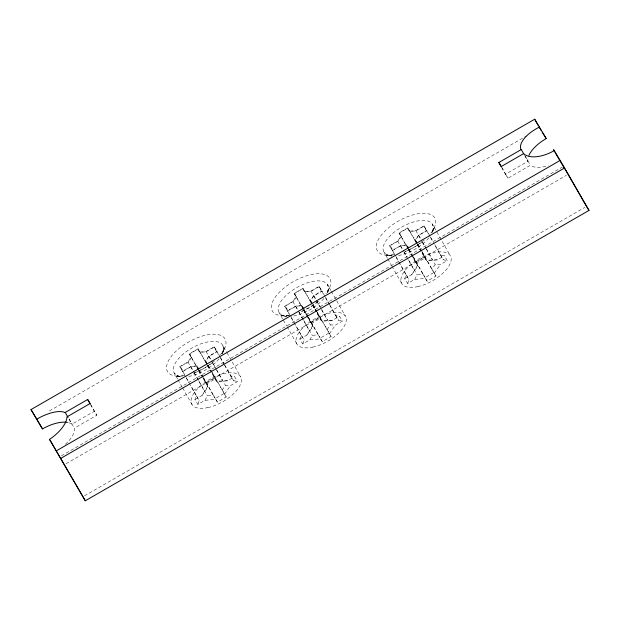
<?xml version="1.0" encoding="UTF-8"?>
<svg xmlns="http://www.w3.org/2000/svg" width="620" height="620" viewBox="0 0 620 620"><rect width="100%" height="100%" fill="white"/><g stroke="black" fill="none" stroke-linecap="round" stroke-linejoin="round"><path stroke-width="0.46" stroke-dasharray="3.1 2.33" d="M212.397 372.697L226.215 397.017L217.403 402.093L215.683 399.311L204.926 400.342L197.904 404.387L194.944 399.582L196.253 395.707L185.923 377.433M197.904 404.387L199.214 400.505L190.758 385.555M317.277 312.24L331.096 336.551L322.284 341.635L320.563 338.846L309.806 339.876L302.785 343.922L299.824 339.125L301.142 335.242L290.803 316.975M302.785 343.922L304.102 340.047L295.639 325.097M422.158 251.782L435.976 276.094L427.164 281.178L425.444 278.388L414.687 279.419L407.673 283.464L404.713 278.667L406.022 274.784L395.684 256.517M407.673 283.464L408.983 279.581L400.528 264.639M184.342 375.635L176.901 376.162L180.071 376.596A27.978 12.919 -29.5 0 1 178.428 358.81A27.978 12.919 -29.5 0 1 210.048 341.558A27.978 12.919 -29.5 0 1 222.479 353.462L223.649 348.727L222.72 345.162L226.463 351.78M289.222 315.177L281.782 315.696L286.789 316.386A27.978 12.919 -29.5 0 1 282.325 299.553A27.978 12.919 -29.5 0 1 314.162 281.201A27.978 12.919 -29.5 0 1 327.36 292.997L328.53 288.269L327.6 284.704L330.871 290.493M394.111 254.712L386.663 255.238L391.67 255.928A27.978 12.919 -29.5 0 1 387.206 239.095A27.978 12.919 -29.5 0 1 419.05 220.743A27.978 12.919 -29.5 0 1 432.241 232.539L433.411 227.811L432.481 224.238L450.26 255.657M432.241 232.539L434.295 227.78L430.83 233.174M222.479 353.462L224.533 348.704L220.511 354.787M327.36 292.997L329.414 288.238L325.95 293.64M194.944 399.582L201.965 395.537L207.731 386.221L203.035 377.913M204.926 400.342L207.336 395.824L213.303 395.258L215.683 399.311M299.824 339.125L306.846 335.079L312.612 325.756L303.684 309.985M309.806 339.876L312.216 335.366L318.184 334.792L320.563 338.846M404.713 278.667L411.726 274.613L417.493 265.298L412.796 256.998M414.687 279.419L417.097 274.908L423.065 274.335L425.444 278.388M185.45 376.603L179.816 366.645L187.93 361.964L191.286 357.159L189.263 353.873L198.075 348.789L207.15 364.529M226.215 397.017L205.677 361.111L209.033 356.306L217.147 351.625L219.968 356.608M201.965 395.537L208.018 386.88L202.887 377.952M222.115 390.174L225.478 385.369L230.547 385.57L237.569 381.525L234.608 376.72L230.632 375.89L224.525 365.095M224.494 394.227L230.547 385.57M290.331 316.146L284.696 306.179L292.81 301.506L296.166 296.693L294.144 293.415L302.955 288.331L312.031 304.071M331.096 336.551L310.558 300.654L313.914 295.849L322.028 291.168L324.849 296.151M306.846 335.079L312.899 326.415L312.643 325.833M326.996 329.716L330.359 324.911L335.428 325.105L342.449 321.059L339.489 316.262L335.513 315.425L329.871 305.466M329.375 333.769L335.428 325.105M395.211 255.688L389.577 245.722L397.691 241.04L401.047 236.236L399.024 232.95L407.836 227.873L416.911 243.613M417.314 243.513L415.439 240.188L418.795 235.383L426.909 230.71L430.203 236.522M411.726 274.613L417.779 265.957L417.493 265.298M435.976 276.094L431.884 269.251L435.24 264.446L440.308 264.647L447.33 260.601L444.37 255.804L440.394 254.967L434.752 245.001M434.264 273.312L440.308 264.647M214.629 360.902L204.282 368.21L192.704 373.542M318.106 301.537L309.163 307.753L300.088 312.069M424.39 239.979L414.044 247.287L404.969 251.612M49.399 410.959L526.582 135.881M68.75 422.708A27.978 12.919 -29.5 0 1 71.889 424.189L94.333 411.254L96.798 415.253L74.361 428.188A27.978 12.919 -29.5 0 1 64.697 444.865M501.681 167.524L505.486 174.236L527.922 161.301A27.978 12.919 -29.5 0 1 528.418 156.697M200.097 352.075L206.072 351.501L214.187 346.828L217.147 351.625M304.986 291.617L310.953 291.044L319.067 286.363L322.028 291.168M409.867 231.151L415.834 230.586L423.948 225.905L426.909 230.71M505.486 174.236L507.95 178.242L530.387 165.308A27.978 12.919 -29.5 0 0 548.243 165.649M179.816 366.645L182.776 371.442L190.89 366.761L196.858 366.195L198.888 369.474M284.696 306.179L287.657 310.984L295.771 306.303L301.738 305.73L303.257 308.194M389.577 245.722L392.538 250.519L400.652 245.846L406.627 245.272L408.65 248.558M61.388 455.855L562.572 166.943M205.708 382.935L214.52 377.851L211.699 372.876M312.899 326.415L310.589 322.478L319.401 317.394L316.58 312.41M417.779 265.957L415.47 262.012L424.282 256.936L421.461 251.953M66.038 463.752L566.386 175.328M206.297 384.09L215.109 379.014L214.52 377.851M311.178 323.632L319.99 318.548L319.401 317.394M416.059 263.175L424.878 258.091L424.282 256.936M215.109 379.014L216.829 381.796L227.587 380.765L234.608 376.72M319.99 318.548L321.71 321.338L332.467 320.308L339.489 316.262M424.878 258.091L426.591 260.88L437.348 259.85L444.37 255.804M217.403 402.093L215.326 398.536L224.146 393.46M322.284 341.635L320.207 338.078L329.026 332.994M427.164 281.178L425.095 277.621L433.907 272.537M84.49 495.829L584.877 207.374M437.348 259.85L426.304 260.214L421.608 251.914M332.467 320.308L321.423 320.679L316.727 312.372M227.587 380.765L216.543 381.137L211.846 372.837M281.782 315.696L286.789 316.386M176.901 376.162L181.908 376.851M389.259 255.587L391.67 255.928M440.394 254.967L443.354 259.772L447.33 260.601M335.513 315.425L338.474 320.23L342.449 321.059M230.632 375.89L233.593 380.688L237.569 381.525M389.833 255.68L386.81 254.673L384.005 252.185L387.283 257.974M284.952 316.138L281.929 315.131L279.124 312.643L282.867 319.261M180.071 376.596L177.049 375.596L174.243 373.108L177.522 378.897M415.439 240.188L417.462 243.474M415.919 241.947L414.943 240.366L418.492 235.29L426.351 230.764L423.631 226.362L415.78 230.888L409.471 231.493L407.518 228.323L399.59 232.895L401.543 236.065L398.001 241.133L390.143 245.667L392.855 250.069L400.714 245.536L407.014 244.939L408.968 248.101M406.022 274.784L408.983 279.581M310.558 300.654L312.581 303.932M311.038 302.405L310.062 300.824L313.612 295.748L321.462 291.222L318.75 286.82L310.891 291.346L304.591 291.95L302.637 288.788L294.709 293.361L296.662 296.523L293.113 301.599L285.262 306.125L287.974 310.527L295.833 306.001L302.134 305.397L304.087 308.558M301.142 335.242L304.102 340.047M205.677 361.111L207.7 364.397M206.158 362.863L205.181 361.282L208.731 356.213L216.581 351.679L213.869 347.278L206.011 351.811L199.71 352.416L197.757 349.246L189.828 353.819L191.782 356.988L188.232 362.057L180.381 366.591L183.094 370.985L190.952 366.459L197.253 365.854L199.206 369.024M196.253 395.707L199.214 400.505M525.163 156.07L530.387 165.308M524.597 155.426L527.922 161.301M501.774 167.323L507.95 178.242M430.668 237.351L433.016 241.498M434.899 244.822L443.354 259.772M423.948 225.905L430.055 236.701M430.528 237.53L434.287 244.172M418.795 235.383L420.678 238.708M422.553 242.025L425.847 247.837M426.312 248.667L435.24 264.446M415.834 230.586L421.941 241.381M422.414 242.211L425.7 248.023M426.173 248.853L432.279 259.648M417.934 244.303L421.693 250.945M417.787 244.342L421.546 250.984M422.018 251.813L431.884 269.251M417.384 244.443L421.143 251.085M407.836 227.873L416.764 243.644M417.237 244.481L420.996 251.123M409.123 249.387L412.881 256.029M413.346 256.858L425.095 277.621M406.627 245.272L408.503 248.597M408.975 249.426L412.734 256.068M413.199 256.897L423.065 274.335M401.047 236.236L408.1 248.69M408.564 249.519L412.323 256.161M399.024 232.95L407.952 248.728M408.425 249.558L415.47 262.012M400.652 245.846L403.473 250.829M403.938 251.658L406.759 256.641M408.642 259.958L417.097 274.908M397.691 241.04L403.333 251.007M403.798 251.836L414.137 270.103M392.538 250.519L395.358 255.502M395.824 256.331L400.055 263.81M387.748 258.803L391.491 265.414M391.956 266.244L401.783 283.603M331.344 291.315L345.379 316.123M325.322 296.98L329.546 304.451M330.018 305.28L338.474 320.23M319.067 286.363L323.764 294.671M325.647 297.988L329.406 304.637M313.914 295.849L320.959 308.303M321.431 309.132L330.359 324.911M310.953 291.044L319.881 306.822M321.757 310.139L327.399 320.106M313.053 304.769L316.812 311.411M312.496 304.901L316.254 311.542M302.955 288.331L311.883 304.11M312.356 304.939L316.115 311.581M303.769 309.016L307.993 316.487M308.466 317.316L320.207 338.078M301.738 305.73L303.149 308.225M303.622 309.054L307.853 316.526M308.318 317.355L318.184 334.792M296.166 296.693L303.219 309.155M294.144 293.415L303.072 309.186M303.537 310.023L310.589 322.478M295.771 306.303L298.592 311.287M299.057 312.116L303.288 319.587M303.761 320.424L312.216 335.366M292.81 301.506L298.445 311.465M298.918 312.294L309.256 330.569M287.657 310.984L290.478 315.967M290.943 316.797L295.174 324.268M283.332 320.091L286.611 325.872M287.076 326.701L296.903 344.061M226.928 352.602L240.49 376.58M220.433 357.438L224.192 364.079M224.665 364.917L233.593 380.688M214.187 346.828L219.821 356.787M220.294 357.624L224.053 364.265M209.033 356.306L212.319 362.119M212.792 362.948L216.078 368.76M216.551 369.59L225.478 385.369M206.072 351.501L215.938 368.939M216.411 369.776L222.518 380.564M208.173 365.226L211.924 371.868M207.615 365.358L211.374 372.008M198.075 348.789L207.003 364.568M207.475 365.397L211.226 372.039M199.353 370.303L203.112 376.952M203.585 377.781L215.326 398.536M196.858 366.195L198.741 369.512M199.206 370.341L202.965 376.991M203.438 377.82L213.303 395.258M191.286 357.159L198.338 369.613M198.803 370.442L202.562 377.084M189.263 353.873L198.191 369.652M198.656 370.481L202.415 377.123M190.89 366.761L193.711 371.744M194.176 372.574L198.408 380.052M198.873 380.882L207.336 395.824M187.93 361.964L193.564 371.93M194.037 372.76L204.368 391.026M182.776 371.442L185.597 376.425M186.062 377.255L188.883 382.238M177.987 379.719L182.195 387.159M182.66 387.988L192.022 404.527M90.621 404.341L96.798 415.253M90.528 404.535L94.333 411.254M69.138 418.957L74.361 428.188M69.045 419.151L71.889 424.189M428.792 237.948A27.978 12.919 -29.5 0 1 398.234 255.564M219.023 358.872A27.978 12.919 -29.5 0 1 188.472 376.479M323.911 298.406A27.978 12.919 -29.5 0 1 291.02 316.332M392.731 255.006A33.061 15.268 -29.5 0 1 379.858 237.111A33.061 15.268 -29.5 0 1 421.026 213.381A33.061 15.268 -29.5 0 1 431.195 232.833M422.011 241.932A33.061 15.268 -29.5 0 1 403.922 252.092M182.962 375.929A33.061 15.268 -29.5 0 1 170.337 357.686A33.061 15.268 -29.5 0 1 212.094 334.242A33.061 15.268 -29.5 0 1 220.627 354.779M212.249 362.855A33.061 15.268 -29.5 0 1 194.161 373.007M289.168 315.27A33.061 15.268 -29.5 0 1 274.319 298.584A33.061 15.268 -29.5 0 1 314.867 273.97A33.061 15.268 -29.5 0 1 327.065 292.268M318.339 301.428A33.061 15.268 -29.5 0 1 299.042 312.55M417.617 286.673A27.978 12.919 -29.5 0 0 450.771 256.703A27.978 12.919 -29.5 0 0 409.68 265.523A27.978 12.919 -29.5 0 0 417.617 286.673M207.847 407.596A27.978 12.919 -29.5 0 0 241.01 377.627A27.978 12.919 -29.5 0 0 199.919 386.438A27.978 12.919 -29.5 0 0 207.847 407.596M312.728 347.13A27.978 12.919 -29.5 0 0 345.89 317.169A27.978 12.919 -29.5 0 0 304.8 325.981A27.978 12.919 -29.5 0 0 312.728 347.13"/><path stroke-width="0.93" d="M67.464 422.414A27.978 12.919 -29.5 0 0 42.509 428.924L31 409.58L534.696 119.218L546.204 138.562A27.978 12.919 -29.5 0 0 528.907 155.418M67.712 416.439L90.148 403.504L87.676 399.497L65.24 412.432L68.091 417.469M501.208 166.679L498.837 162.487L521.273 149.552L523.644 153.744M523.737 153.551L501.301 166.486L498.837 162.487M56.451 450.786L560.147 160.425L564.262 167.431L589 210.42L85.304 500.782L49.895 440.006L85.304 500.782M60.869 458.32L564.564 167.958M31 409.58L42.509 428.924M539.834 128.239L541.307 130.626M542.283 132.215L546.204 138.562M560.682 162.037L562.952 165.726M586.691 206.669L567.726 173.778M586.838 206.917L589 210.42M563.409 166.462L563.774 167.059M560.147 160.425L553.59 149.645L559.302 159.727M563.991 167.423L564.766 168.71M565.06 169.206L567.385 173.189M534.696 119.218L537.587 124.294M537.912 124.86L538.23 125.418M539.191 127.116L539.516 127.681M87.676 399.497L90.055 403.697M554.202 150.637A27.954 14.841 -29.4 0 1 523.598 153.651M521.017 149.668A27.954 12.819 -24.8 0 1 539.617 126.984M36.975 419.043A27.954 10.897 -29.6 0 1 64.999 412.602M66.983 416.779A27.954 12.927 -34.2 0 1 49.507 439.371"/></g></svg>
